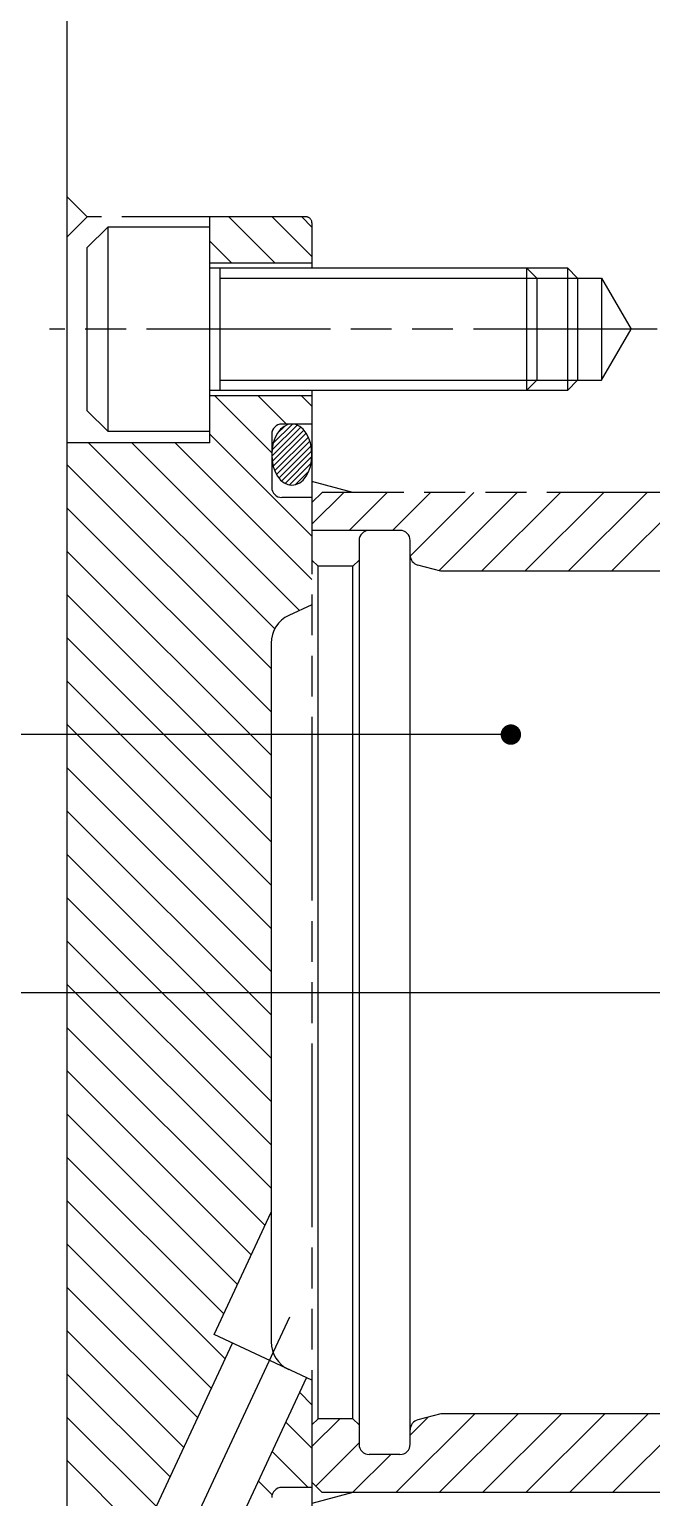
# Model space of a CAD drawing. Extents: x 14103 to 19353, y -3233 to 932.
# Drawn here: x 15475.9 to 15506.4, y 429.3 to 501.3 of the extents above; entities that cross this region are included whole.
import ezdxf

# ---------------------------------------------------------------- set-up
doc = ezdxf.new("R2010")
doc.units = 0
doc.header["$LTSCALE"] = 20
doc.header["$MEASUREMENT"] = 0
doc.linetypes.add('CENTERLINE', pattern=[30, 24, -1.5, 3, -1.5])
doc.linetypes.add('PHANTOM', pattern=[0.8, 0.45, -0.05, 0.1, -0.05, 0.1, -0.05])
for name, color, linetype in [('1', 7, 'CONTINUOUS'), ('CONTINUOUS', 7, 'CONTINUOUS'), ('MXB', 3, 'CONTINUOUS')]:
    doc.layers.add(name, color=color, linetype=linetype)
doc.styles.add('lxy2', font='txt.shx', dxfattribs={"width": 0.6})
doc.dimstyles.new('4D', dxfattribs={"dimtxt": 4, "dimasz": 2, "dimexe": 1.6, "dimexo": 0, "dimgap": 0.5, "dimtad": 0, "dimdsep": 46, "dimtxsty": 'lxy2', "dimcen": -3, "dimclrd": 1, "dimclre": 1, "dimclrt": 3, "dimadec": 0, "dimazin": 0, "dimtfac": 1, "dimtofl": 0, "dimtmove": 0, "dimatfit": 3, "dimfxl": 1, "dimtolj": 1, "dimtzin": 0, "dimarcsym": 0})

# ---------------------------------------------------------------- blocks, each defined once
blk = doc.blocks.new('*U70')
at = {"layer": '1', "color": 3, "linetype": 'Continuous'}
blk.add_circle((0, 0), 1, dxfattribs=at)

msp = doc.modelspace()

# ---------------------------------------------------------------- linework, layer by layer
at = {"layer": '1', "color": 1, "linetype": 'PHANTOM'}
for p, q in [((15478.775, 492.09), (15477.775, 493.09)), ((15489.475, 492.09), (15478.775, 492.09)), ((15489.775, 491.79), (15489.775, 489.591)), ((15489.775, 483.591), (15489.775, 416.39)), ((15491.775, 478.59), (15489.775, 479.126)), ((15526.275, 478.59), (15491.775, 478.59)), ((15491.775, 429.59), (15489.775, 429.054)), ((15526.275, 429.59), (15491.775, 429.59))]:
    msp.add_line(p, q, dxfattribs=at)
at = {"layer": '1', "color": 2, "linetype": 'Continuous'}
for p, q in [((15478.775, 492.09), (15477.775, 491.09)), ((15484.775, 481.02), (15484.775, 492.09)), ((15487.957, 489.84), (15485.707, 492.09)), ((15489.775, 490.144), (15487.829, 492.09)), ((15489.275, 492.09), (15489.775, 491.59)), ((15478.776, 490.591), (15479.776, 491.591)), ((15484.775, 491.59), (15479.775, 491.59)), ((15479.775, 491.59), (15479.775, 481.59)), ((15485.836, 489.84), (15484.775, 490.901)), ((15478.775, 482.59), (15478.775, 490.59)), ((15484.775, 489.84), (15489.775, 489.84)), ((15484.775, 489.59), (15502.275, 489.59)), ((15485.275, 483.59), (15485.275, 489.59)), ((15500.275, 489.59), (15500.275, 483.59)), ((15500.276, 489.591), (15500.776, 489.091)), ((15502.275, 489.59), (15502.275, 483.59)), ((15502.276, 489.591), (15502.776, 489.091)), ((15485.275, 489.09), (15503.955, 489.09)), ((15500.775, 489.09), (15500.775, 484.09)), ((15502.775, 489.09), (15502.775, 484.09)), ((15503.954, 489.09), (15503.954, 484.09)), ((15503.955, 489.09), (15505.398, 486.59)), ((15503.955, 484.09), (15505.398, 486.59)), ((15502.275, 483.59), (15484.776, 483.59)), ((15485.275, 484.09), (15503.955, 484.09)), ((15500.776, 484.091), (15500.276, 483.591)), ((15502.776, 484.091), (15502.276, 483.591)), ((15484.775, 483.34), (15489.775, 483.34)), ((15487.805, 480.536), (15485.001, 483.34)), ((15488.522, 481.94), (15487.122, 483.34)), ((15489.775, 482.809), (15489.244, 483.34)), ((15479.776, 481.591), (15478.776, 482.591)), ((15479.775, 481.59), (15484.775, 481.59)), ((15489.775, 476.445), (15484.775, 481.445)), ((15484.775, 481.02), (15477.775, 481.02)), ((15487.95, 471.905), (15478.836, 481.02)), ((15489.169, 472.808), (15480.957, 481.02)), ((15489.775, 474.323), (15483.079, 481.02)), ((15487.775, 469.959), (15477.775, 479.959)), ((15490.275, 478.59), (15489.775, 478.09)), ((15491.336, 478.59), (15489.775, 477.03)), ((15491.775, 478.59), (15490.275, 478.59)), ((15493.457, 478.59), (15491.595, 476.728)), ((15495.579, 478.59), (15493.716, 476.728)), ((15497.7, 478.59), (15494.583, 475.473)), ((15499.821, 478.59), (15495.985, 474.754)), ((15501.943, 478.59), (15498.08, 474.728)), ((15504.064, 478.59), (15500.201, 474.728)), ((15506.185, 478.59), (15502.323, 474.728)), ((15508.307, 478.59), (15504.444, 474.728)), ((15487.775, 467.838), (15477.775, 477.838)), ((15494.082, 476.728), (15489.775, 476.728)), ((15492.082, 476.228), (15492.082, 431.954)), ((15494.582, 431.953), (15494.582, 476.228)), ((15487.775, 465.717), (15477.775, 475.717)), ((15490.075, 474.978), (15489.775, 475.278)), ((15491.782, 474.978), (15490.075, 474.978)), ((15490.075, 433.203), (15490.075, 474.978)), ((15491.782, 474.978), (15492.082, 475.278)), ((15491.782, 433.203), (15491.782, 474.978)), ((15496.082, 474.728), (15494.952, 475.03)), ((15520.975, 474.728), (15496.082, 474.728)), ((15487.775, 463.595), (15477.775, 473.595)), ((15489.775, 473.09), (15488.641, 472.562)), ((15487.775, 461.474), (15477.775, 471.474)), ((15487.775, 471.202), (15487.775, 436.978)), ((15487.775, 459.353), (15477.775, 469.353)), ((15487.775, 457.231), (15477.775, 467.231)), ((15487.775, 455.11), (15477.775, 465.11)), ((15487.775, 452.989), (15477.775, 462.989)), ((15487.775, 450.867), (15477.775, 460.867)), ((15487.775, 448.746), (15477.775, 458.746)), ((15487.775, 446.625), (15477.775, 456.625)), ((15487.775, 444.503), (15477.775, 454.503)), ((15487.477, 442.68), (15477.775, 452.382)), ((15486.803, 441.234), (15477.775, 450.261)), ((15486.128, 439.787), (15477.775, 448.139)), ((15485.453, 438.34), (15477.775, 446.018)), ((15485.531, 436.141), (15477.775, 443.897)), ((15484.98, 437.326), (15487.775, 443.32)), ((15484.857, 434.694), (15477.775, 441.776)), ((15484.182, 433.248), (15477.775, 439.654)), ((15483.507, 431.801), (15477.775, 437.533)), ((15479.395, 422.982), (15485.887, 436.904)), ((15489.775, 435.09), (15484.98, 437.326)), ((15482.833, 430.354), (15477.775, 435.412)), ((15483.859, 423.09), (15489.512, 435.213)), ((15489.775, 433.889), (15489.175, 434.49)), ((15482.158, 428.907), (15477.775, 433.29)), ((15490.075, 433.203), (15489.775, 432.903)), ((15491.136, 433.203), (15489.775, 431.842)), ((15491.782, 433.203), (15490.075, 433.203)), ((15491.782, 433.203), (15492.082, 432.903)), ((15497.75, 433.453), (15493.887, 429.59)), ((15495.463, 433.287), (15494.582, 432.406)), ((15496.082, 433.453), (15494.952, 433.15)), ((15499.871, 433.453), (15496.009, 429.59)), ((15520.975, 433.453), (15496.082, 433.453)), ((15501.993, 433.453), (15498.13, 429.59)), ((15504.114, 433.453), (15500.251, 429.59)), ((15506.235, 433.453), (15502.373, 429.59)), ((15508.357, 433.453), (15504.494, 429.59)), ((15489.775, 431.768), (15488.5, 433.043)), ((15492.082, 432.027), (15489.96, 429.906)), ((15481.484, 427.461), (15477.775, 431.169)), ((15489.582, 429.84), (15487.825, 431.596)), ((15493.629, 431.453), (15491.766, 429.59)), ((15494.082, 431.453), (15492.582, 431.453)), ((15487.824, 429.476), (15487.151, 430.15)), ((15490.275, 429.59), (15489.775, 430.09)), ((15513.775, 429.59), (15490.275, 429.59))]:
    msp.add_line(p, q, dxfattribs=at)
at = {"layer": '1', "color": 2, "linetype": 'PHANTOM'}
msp.add_line((15506.675, 486.59), (15476.924, 486.59), dxfattribs=at)
at = {"layer": '1', "color": 3, "linetype": 'Continuous'}
for p, q in [((15487.805, 481.44), (15487.805, 478.84)), ((15489.229, 481.783), (15487.807, 480.361)), ((15489.05, 481.887), (15487.815, 480.652)), ((15489.376, 481.647), (15487.831, 480.102)), ((15488.82, 481.94), (15487.875, 480.995)), ((15489.497, 481.485), (15487.88, 479.868)), ((15489.597, 481.302), (15487.951, 479.656)), ((15488.439, 481.842), (15488.086, 481.488)), ((15489.775, 481.94), (15488.305, 481.94)), ((15489.676, 481.098), (15488.042, 479.465)), ((15489.733, 480.873), (15488.155, 479.295)), ((15489.768, 480.625), (15488.291, 479.148)), ((15489.773, 480.348), (15488.455, 479.03)), ((15489.738, 480.029), (15488.662, 478.953)), ((15489.618, 479.626), (15488.952, 478.961)), ((15489.775, 478.34), (15488.305, 478.34)), ((15489.775, 429.84), (15488.305, 429.84))]:
    msp.add_line(p, q, dxfattribs=at)
at = {"layer": '1', "color": 2, "linetype": 'CENTERLINE'}
for p, q in [((15472.312, 454.09), (15543.003, 454.09)), ((15480.335, 420.266), (15488.695, 438.193))]:
    msp.add_line(p, q, dxfattribs=at)
at = {"layer": '1', "color": 1, "linetype": 'PHANTOM'}
msp.add_arc((15489.475, 491.79), 0.3, 0, 90, dxfattribs=at)
at = {"layer": '1', "color": 3, "linetype": 'Continuous'}
for centre, start, end in [((15488.305, 481.44), 90, 180), ((15488.305, 478.84), 180, 270), ((15488.305, 429.34), 90, 180)]:
    msp.add_arc(centre, 0.5, start, end, dxfattribs=at)
at = {"layer": '1', "color": 2, "linetype": 'Continuous'}
for centre, radius, start, end in [((15492.582, 476.228), 0.5, 90, 180), ((15494.082, 476.228), 0.5, 0, 90), ((15495.082, 475.513), 0.5, 180, 255), ((15489.275, 471.202), 1.5, 115, 180), ((15489.275, 436.978), 1.5, 180, 245), ((15495.082, 432.667), 0.5, 105, 180), ((15492.582, 431.953), 0.5, 180, 270), ((15494.082, 431.953), 0.5, 270, 0)]:
    msp.add_arc(centre, radius, start, end, dxfattribs=at)
at = {"layer": 'CONTINUOUS'}
msp.add_line((15477.775, 864.09), (15477.775, 214.76), dxfattribs=at)

# ---------------------------------------------------------------- block references
at = {"layer": '1', "color": 3, "xscale": -1.5, "yscale": 0.9850000000001273, "zscale": 1.5, "rotation": 90}
msp.add_blockref('*U70', (15488.79, 480.44), dxfattribs=at)

# ---------------------------------------------------------------- leaders
at = {"layer": 'MXB', "color": 1}
msp.add_leader([(15499.511, 466.725), (15455.803, 466.725)], dimstyle='4D', override={"dimasz": 1, "dimldrblk": 'DOT'}, dxfattribs=at)

doc.saveas('drawing.dxf')
